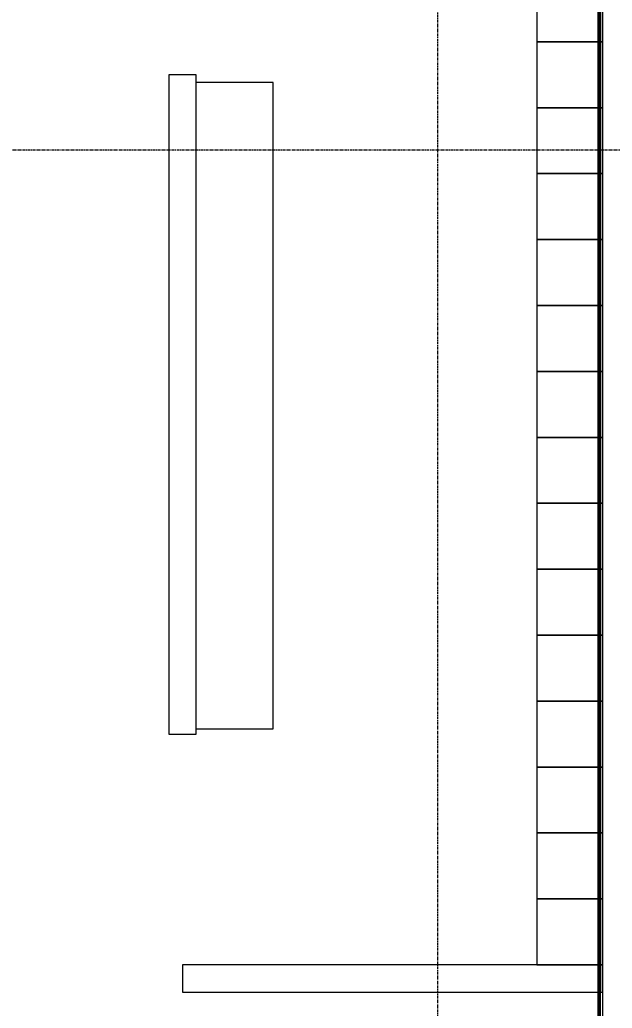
# Model space of a CAD drawing. Header units: inches. Extents: x 21806 to 26875, y -23174 to -20350.
# Drawn here: x 25615.3 to 25723.1, y -22699.2 to -22519.3 of the extents above; entities that cross this region are included whole.
import ezdxf

# ---------------------------------------------------------------- set-up
doc = ezdxf.new("R2010")
doc.units = ezdxf.units.IN
doc.header["$MEASUREMENT"] = 0
doc.linetypes.add('Grid Line 1_2_', pattern=[0.875, 0.5, -0.125, 0.125, -0.125])
for name, color, linetype, lineweight in [('A-ANNO-DIMS', 211, 'Continuous', 9), ('A-ANNO-DIMS-128', 211, 'Continuous', 9), ('A-WALL', 113, 'Continuous', 13), ('A-WALL-PATT', 111, 'Continuous', 50), ('I-FURN', 30, 'Continuous', 9), ('I-WALL', 2, 'Continuous', 13), ('S-GRID', 1, 'Continuous', 9)]:
    doc.layers.add(name, color=color, linetype=linetype, lineweight=lineweight)
doc.styles.add('Arial', font='arial.ttf', dxfattribs={"height": 11.802395})
doc.dimstyles.new('Linear_-_3_32__Arial_3', dxfattribs={"dimscale": 12, "dimtxt": 12, "dimasz": 1.333333, "dimexe": 1, "dimexo": 0.666667, "dimgap": 0.666667, "dimtad": 1, "dimdec": 0, "dimzin": 1, "dimdsep": 46, "dimlunit": 4, "dimtxsty": 'Arial', "dimblk1": 'OBLIQUE', "dimblk2": 'OBLIQUE', "dimsah": 1, "dimcen": 0.09, "dimdle": 1, "dimazin": 0, "dimtfac": 1, "dimtdec": 4, "dimtix": 1, "dimtmove": 0, "dimatfit": 3, "dimfxl": 1, "dimtvp": 1, "dimtfill": 1, "dimfrac": 2, "dimtolj": 1, "dimtzin": 0, "dimarcsym": 2})

# ---------------------------------------------------------------- blocks, each defined once
blk = doc.blocks.new('Locker-Double S_Floor Plan5')
at = {"layer": 'I-FURN', "color": 7}
for p, q in [((0, 12), (0, 0)), ((12, 12), (0, 12)), ((12, 0), (12, 12)), ((0, 0), (12, 0))]:
    blk.add_line(p, q, dxfattribs=at)
blk = doc.blocks.new('Locker-Double S_Floor Plan6')
at = {"layer": 'I-FURN', "color": 7}
for p, q in [((0, 12), (0, 0)), ((12, 12), (0, 12)), ((12, 0), (12, 12)), ((0, 0), (12, 0))]:
    blk.add_line(p, q, dxfattribs=at)
blk = doc.blocks.new('Locker-Double S_Floor Plan7')
at = {"layer": 'I-FURN', "color": 7}
for p, q in [((0, 12), (0, 0)), ((12, 12), (0, 12)), ((12, 0), (12, 12)), ((0, 0), (12, 0))]:
    blk.add_line(p, q, dxfattribs=at)
blk = doc.blocks.new('Locker-Double S_Floor Plan8')
at = {"layer": 'I-FURN', "color": 7}
for p, q in [((0, 12), (0, 0)), ((12, 12), (0, 12)), ((12, 0), (12, 12)), ((0, 0), (12, 0))]:
    blk.add_line(p, q, dxfattribs=at)
blk = doc.blocks.new('Locker-Double S_Floor Plan9')
at = {"layer": 'I-FURN', "color": 7}
for p, q in [((0, 12), (0, 0)), ((12, 12), (0, 12)), ((12, 0), (12, 12)), ((0, 0), (12, 0))]:
    blk.add_line(p, q, dxfattribs=at)
blk = doc.blocks.new('Locker-Double S_Floor Plan10')
at = {"layer": 'I-FURN', "color": 7}
for p, q in [((0, 12), (0, 0)), ((12, 12), (0, 12)), ((12, 0), (12, 12)), ((0, 0), (12, 0))]:
    blk.add_line(p, q, dxfattribs=at)
blk = doc.blocks.new('Locker-Double S_Floor Plan11')
at = {"layer": 'I-FURN', "color": 7}
for p, q in [((0, 12), (0, 0)), ((12, 12), (0, 12)), ((12, 0), (12, 12)), ((0, 0), (12, 0))]:
    blk.add_line(p, q, dxfattribs=at)
blk = doc.blocks.new('Locker-Double S_Floor Plan12')
at = {"layer": 'I-FURN', "color": 7}
for p, q in [((0, 12), (0, 0)), ((12, 12), (0, 12)), ((12, 0), (12, 12)), ((0, 0), (12, 0))]:
    blk.add_line(p, q, dxfattribs=at)
blk = doc.blocks.new('Locker-Double S_Floor Plan13')
at = {"layer": 'I-FURN', "color": 7}
for p, q in [((0, 12), (0, 0)), ((12, 12), (0, 12)), ((12, 0), (12, 12)), ((0, 0), (12, 0))]:
    blk.add_line(p, q, dxfattribs=at)
blk = doc.blocks.new('Locker-Double S_Floor Plan14')
at = {"layer": 'I-FURN', "color": 7}
for p, q in [((0, 12), (0, 0)), ((12, 12), (0, 12)), ((12, 0), (12, 12)), ((0, 0), (12, 0))]:
    blk.add_line(p, q, dxfattribs=at)
blk = doc.blocks.new('Locker-Double S_Floor Plan15')
at = {"layer": 'I-FURN', "color": 7}
for p, q in [((0, 12), (0, 0)), ((12, 12), (0, 12)), ((12, 0), (12, 12)), ((0, 0), (12, 0))]:
    blk.add_line(p, q, dxfattribs=at)
blk = doc.blocks.new('Locker-Double S_Floor Plan16')
at = {"layer": 'I-FURN', "color": 7}
for p, q in [((0, 12), (0, 0)), ((12, 12), (0, 12)), ((12, 0), (12, 12)), ((0, 0), (12, 0))]:
    blk.add_line(p, q, dxfattribs=at)
blk = doc.blocks.new('Locker-Double S_Floor Plan17')
at = {"layer": 'I-FURN', "color": 7}
for p, q in [((0, 12), (0, 0)), ((12, 12), (0, 12)), ((12, 0), (12, 12)), ((0, 0), (12, 0))]:
    blk.add_line(p, q, dxfattribs=at)
blk = doc.blocks.new('Locker-Double S_Floor Plan18')
at = {"layer": 'I-FURN', "color": 7}
for p, q in [((0, 12), (0, 0)), ((12, 12), (0, 12)), ((12, 0), (12, 12)), ((0, 0), (12, 0))]:
    blk.add_line(p, q, dxfattribs=at)
blk = doc.blocks.new('Locker-Double S_Floor Plan19')
at = {"layer": 'I-FURN', "color": 7}
for p, q in [((0, 12), (0, 0)), ((12, 12), (0, 12)), ((12, 0), (12, 12)), ((0, 0), (12, 0))]:
    blk.add_line(p, q, dxfattribs=at)
blk = doc.blocks.new('Furniture 1-Fur_Floor Plan0')
at = {"layer": 'I-FURN', "color": 7}
for p, q in [((25661.39, -22530.72), (25647.39, -22530.72)), ((25661.39, -22648.33), (25661.39, -22530.72)), ((25647.39, -22648.33), (25661.39, -22648.33))]:
    blk.add_line(p, q, dxfattribs=at)
blk = doc.blocks.new('Locker Rooms_Ryan_ifc-1-First Floor Plan')
at = {"layer": 'A-WALL', "color": 250}
for p, q in [((25642.39, -22529.3), (25642.39, -22649.3)), ((25647.39, -22529.3), (25642.39, -22529.3)), ((25647.39, -22649.3), (25647.39, -22529.3)), ((25642.39, -22649.3), (25647.39, -22649.3)), ((25721.39, -22691.3), (25644.89, -22691.3)), ((25644.89, -22691.3), (25644.89, -22696.3)), ((25721.39, -22696.3), (25721.39, -22691.3)), ((25644.89, -22696.3), (25721.39, -22696.3))]:
    blk.add_line(p, q, dxfattribs=at)
at = {"lineweight": 9}
for name, p in [('Locker-Double S_Floor Plan5', (25709.39, -22523.3)), ('Locker-Double S_Floor Plan6', (25709.39, -22535.3)), ('Furniture 1-Fur_Floor Plan0', (0, 0)), ('Locker-Double S_Floor Plan7', (25709.39, -22547.3)), ('Locker-Double S_Floor Plan8', (25709.39, -22559.3)), ('Locker-Double S_Floor Plan9', (25709.39, -22571.3)), ('Locker-Double S_Floor Plan10', (25709.39, -22583.3)), ('Locker-Double S_Floor Plan11', (25709.39, -22595.3)), ('Locker-Double S_Floor Plan12', (25709.39, -22607.3)), ('Locker-Double S_Floor Plan13', (25709.39, -22619.3)), ('Locker-Double S_Floor Plan14', (25709.39, -22631.3)), ('Locker-Double S_Floor Plan15', (25709.39, -22643.3)), ('Locker-Double S_Floor Plan16', (25709.39, -22655.3)), ('Locker-Double S_Floor Plan17', (25709.39, -22667.3)), ('Locker-Double S_Floor Plan18', (25709.39, -22679.3)), ('Locker-Double S_Floor Plan19', (25709.39, -22691.3))]:
    blk.add_blockref(name, p, dxfattribs=at)
blk = doc.blocks.new('DIMBLOCK18-First Floor Plan')
at = {"layer": 'A-ANNO-DIMS-128'}
for p, q in [((25511.89, -22302.63), (25511.89, -22287.78)), ((25849.64, -22596.41), (25849.64, -22287.78)), ((25511.89, -22299.78), (25849.64, -22299.78)), ((25511.89, -22299.78), (25511.89, -22302.63)), ((25849.64, -22299.78), (25849.64, -22596.41))]:
    blk.add_line(p, q, dxfattribs=at)
at = {"layer": 'A-ANNO-DIMS-128', "lineweight": 50}
for p, q in [((25511.89, -22299.78), (25519.89, -22291.78)), ((25849.64, -22299.78), (25857.64, -22291.78)), ((25511.89, -22299.78), (25503.89, -22307.78)), ((25849.64, -22299.78), (25841.64, -22307.78))]:
    blk.add_line(p, q, dxfattribs=at)
at = {"layer": 'A-ANNO-DIMS-128', "color": 0, "insert": (25655.29, -22276.47), "char_height": 11.802, "width": 61.1446, "attachment_point": 1, "line_spacing_factor": 0.938532, "style": 'Arial', "bg_fill": 3, "box_fill_scale": 1.25, "bg_fill_color": 0, "bg_fill_transparency": 0}
blk.add_mtext('28\' - 2"', dxfattribs=at)
blk = doc.blocks.new('_Oblique')
at = {"color": 0, "linetype": 'ByBlock', "lineweight": -2}
blk.add_line((-0.5, -0.5), (0.5, 0.5), dxfattribs=at)

msp = doc.modelspace()

# ---------------------------------------------------------------- hatches: boundary and pattern name
at = {"layer": 'A-WALL-PATT', "lineweight": 9}
h = msp.add_hatch(dxfattribs=at)
h.set_pattern_fill('FP_10', color=256, style=0, pattern_type=2)
h.set_pattern_definition([(0, (0, 0), (40.96, 10.24), [1.69, -29.03, 1.69, -29.03, -163.84]), (0, (0, 0), (40.96, 10.24), [-61.44, 1.69, -59.75, 1.69, -29.03, -71.68]), (0, (0, 0), (40.96, 10.24), [-153.6, 1.69, -18.79, 1.69, -49.51]), (120, (15.36, 5.12), (-29.3481, 30.3524005), [1.69, -29.03, 1.69, -29.03, -163.84]), (120, (15.36, 5.12), (-29.3481, 30.3524005), [-61.44, 1.69, -59.75, 1.69, -29.03, -71.68]), (120, (15.36, 5.12), (-29.3481, 30.3524005), [-153.6, 1.69, -18.79, 1.69, -49.51]), (240, (20.48, 25.6), (-11.6119, -40.5924005), [1.69, -29.03, 1.69, -29.03, -163.84]), (240, (20.48, 25.6), (-11.6119, -40.5924005), [-61.44, 1.69, -59.75, 1.69, -29.03, -71.68]), (240, (20.48, 25.6), (-11.6119, -40.5924005), [-153.6, 1.69, -18.79, 1.69, -49.51])])
h.paths.add_polyline_path([(25721.39, -22787.3), (25721.39, -22368.05), (25720.77, -22368.05), (25720.77, -22787.3)], flags=0)

# ---------------------------------------------------------------- linework, layer by layer
at = {"layer": 'A-WALL'}
msp.add_line((25721.39, -22368.05), (25721.39, -22787.3), dxfattribs=at)
at = {"layer": 'I-WALL', "lineweight": 50}
msp.add_line((25720.77, -22368.68), (25720.77, -22786.68), dxfattribs=at)
at = {"layer": 'S-GRID', "linetype": 'Grid Line 1_2_'}
msp.add_line((25691.39, -23162.87), (25691.39, -20779.92), dxfattribs=at)

# ---------------------------------------------------------------- next in the draw order: dimensions: what is measured, and where the dimension line sits
at = {"layer": 'A-ANNO-DIMS'}
dim = msp.add_linear_dim(base=(25849.64, -22299.78), p1=(25511.89, -22310.63), p2=(25849.64, -22604.41), dimstyle='Linear_-_3_32__Arial_3', override={"dimpost": '<>', "dimfxl": 447.644825}, dxfattribs=at)
dim.commit()
dim.dimension.update_dxf_attribs({"geometry": 'DIMBLOCK18-First Floor Plan', "text_midpoint": (25680.77, -22285.75)})

# ---------------------------------------------------------------- next in the draw order: linework, layer by layer
at = {"layer": 'S-GRID', "linetype": 'Grid Line 1_2_'}
msp.add_line((26875.46, -22543.05), (22016.39, -22543.05), dxfattribs=at)

# ---------------------------------------------------------------- next in the draw order: block references
at = {"lineweight": 5}
msp.add_blockref('Locker Rooms_Ryan_ifc-1-First Floor Plan', (0, 0), dxfattribs=at)

doc.saveas('drawing.dxf')
